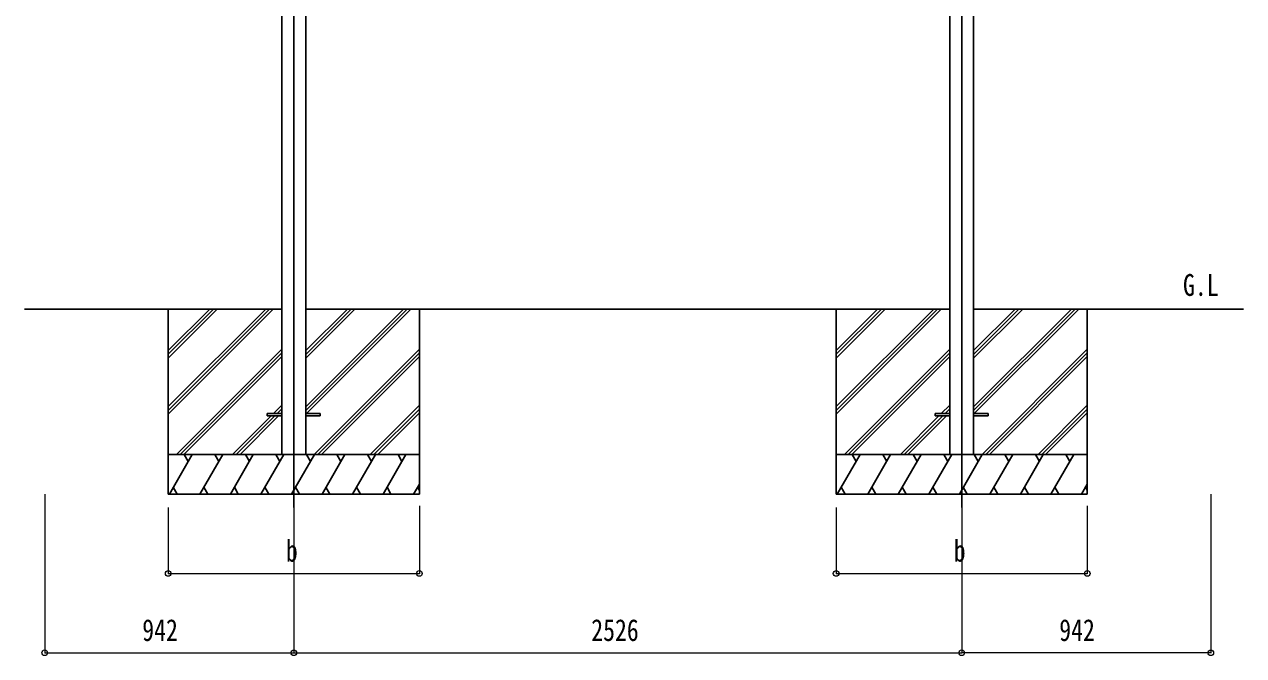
# Model space of a CAD drawing. Units: millimetres, scale not verified. Extents: x -10512 to 10512, y -7425 to 7425.
# Drawn here: x -3006 to 1605, y -4773 to -2386 of the extents above; entities that cross this region are included whole.
import ezdxf
from ezdxf.enums import TextEntityAlignment as Align

# ---------------------------------------------------------------- set-up
doc = ezdxf.new("R2010")
doc.units = ezdxf.units.MM
doc.header["$LTSCALE"] = 30
for name, color, linetype in [('0-2_USER1', 3, 'Continuous'), ('0-3_YKK_12', 2, 'Continuous'), ('0-4_YKK_A1', 4, 'Continuous')]:
    doc.layers.add(name, color=color, linetype=linetype)
doc.layers.add('0-5_YKK_D', color=6, linetype='Continuous', lineweight=18)
doc.styles.add('ＭＳ ゴシック', font='')
doc.styles.get('ＭＳ ゴシック').set_extended_font_data('MS Gothic')

msp = doc.modelspace()

# ---------------------------------------------------------------- linework, layer by layer
at = {"layer": '0-3_YKK_12'}
for p, q in [((-1987.59, -4212.5), (-1987.59, -927.05)), ((538.41, -4212.5), (538.41, -927.05))]:
    msp.add_line(p, q, dxfattribs=at)
at = {"layer": '0-4_YKK_A1'}
for p, q in [((-2032.79, -4012.5), (-2032.79, -1262.47)), ((-1942.39, -4012.5), (-1942.39, -1262.47)), ((493.21, -4012.5), (493.21, -1262.47)), ((583.61, -4012.5), (583.61, -1262.47)), ((-3006.36, -3462.5), (-2032.79, -3462.5)), ((-2462.45, -3462.5), (-2462.45, -4162.5)), ((-2462.45, -3831.68), (-2093.27, -3462.5)), ((-2462.45, -3845.82), (-2079.13, -3462.5)), ((-2462.45, -3859.96), (-2064.99, -3462.5)), ((-2462.45, -3647.83), (-2277.12, -3462.5)), ((-2462.45, -3633.69), (-2291.26, -3462.5)), ((-2462.45, -3619.55), (-2305.4, -3462.5)), ((-1942.39, -3462.5), (493.21, -3462.5)), ((-1942.39, -3832.12), (-1572.77, -3462.5)), ((-1942.39, -3846.26), (-1558.63, -3462.5)), ((-1942.25, -3648.13), (-1756.62, -3462.5)), ((-1942.25, -3633.99), (-1770.76, -3462.5)), ((-1942.25, -3619.85), (-1784.9, -3462.5)), ((-1939.99, -3858), (-1544.49, -3462.5)), ((-1512.45, -3462.5), (-1512.45, -4162.5)), ((63.41, -3462.5), (63.41, -4162.5)), ((63.41, -3831.68), (432.59, -3462.5)), ((63.41, -3845.82), (446.73, -3462.5)), ((63.41, -3859.96), (460.87, -3462.5)), ((63.41, -3647.83), (248.74, -3462.5)), ((63.41, -3633.69), (234.6, -3462.5)), ((63.41, -3619.55), (220.45, -3462.5)), ((583.61, -3462.5), (1604.6, -3462.5)), ((583.61, -3831.98), (953.09, -3462.5)), ((583.61, -3846.12), (967.23, -3462.5)), ((583.61, -3648.13), (769.24, -3462.5)), ((583.61, -3633.99), (755.1, -3462.5)), ((583.61, -3619.85), (740.95, -3462.5)), ((585.87, -3858), (981.37, -3462.5)), ((1013.41, -3462.5), (1013.41, -4162.5)), ((-2431.14, -4012.5), (-2032.65, -3614.01)), ((-2417, -4012.5), (-2032.65, -3628.15)), ((-2402.86, -4012.5), (-2032.65, -3642.29)), ((-1910.64, -4012.5), (-1512.45, -3614.31)), ((-1896.5, -4012.5), (-1512.45, -3628.45)), ((-1882.36, -4012.5), (-1512.45, -3642.59)), ((94.72, -4012.5), (493.21, -3614.01)), ((108.86, -4012.5), (493.21, -3628.15)), ((123, -4012.5), (493.21, -3642.29)), ((615.22, -4012.5), (1013.41, -3614.31)), ((629.36, -4012.5), (1013.41, -3628.45)), ((643.5, -4012.5), (1013.41, -3642.59)), ((-2064.51, -3858), (-2032.79, -3826.28)), ((-1698.51, -4012.5), (-1512.45, -3826.44)), ((461.35, -3858), (493.21, -3826.14)), ((827.35, -4012.5), (1013.41, -3826.44)), ((-2219.01, -4012.5), (-2073.51, -3867)), ((-2204.87, -4012.5), (-2059.37, -3867)), ((-2190.72, -4012.5), (-2045.22, -3867)), ((-2087.65, -3858), (-2087.65, -3867)), ((-2087.65, -3858), (-2032.65, -3858)), ((-2087.65, -3867), (-2032.65, -3867)), ((-2050.37, -3858), (-2032.79, -3840.43)), ((-2036.22, -3858), (-2032.79, -3854.57)), ((-1942.39, -3858), (-1887.65, -3858)), ((-1942.39, -3867), (-1887.65, -3867)), ((-1887.65, -3858), (-1887.65, -3867)), ((-1684.37, -4012.5), (-1512.45, -3840.58)), ((-1670.22, -4012.5), (-1512.45, -3854.73)), ((306.85, -4012.5), (452.35, -3867)), ((320.99, -4012.5), (466.49, -3867)), ((335.13, -4012.5), (480.63, -3867)), ((438.21, -3858), (438.21, -3867)), ((493.21, -3858), (438.21, -3858)), ((493.21, -3867), (438.21, -3867)), ((475.49, -3858), (493.21, -3840.28)), ((489.63, -3858), (493.21, -3854.43)), ((638.21, -3858), (583.61, -3858)), ((638.21, -3867), (583.61, -3867)), ((638.21, -3858), (638.21, -3867)), ((841.49, -4012.5), (1013.41, -3840.58)), ((855.63, -4012.5), (1013.41, -3854.73)), ((-1512.45, -4012.5), (-2462.45, -4012.5)), ((-2458.17, -4162.5), (-2371.57, -4012.5)), ((-2386.57, -4038.48), (-2401.57, -4012.5)), ((-2342.7, -4162.5), (-2256.1, -4012.5)), ((-2271.1, -4038.48), (-2286.1, -4012.5)), ((-2227.23, -4162.5), (-2140.63, -4012.5)), ((-2155.63, -4038.48), (-2170.63, -4012.5)), ((-2111.76, -4162.5), (-2025.16, -4012.5)), ((-2040.16, -4038.48), (-2055.16, -4012.5)), ((-2032.79, -4012.5), (-1942.39, -4012.5)), ((-1996.29, -4162.5), (-1909.69, -4012.5)), ((-1924.69, -4038.48), (-1939.69, -4012.5)), ((-1880.82, -4162.5), (-1794.22, -4012.5)), ((-1809.22, -4038.48), (-1824.22, -4012.5)), ((-1765.35, -4162.5), (-1678.75, -4012.5)), ((-1708.75, -4012.5), (-1693.75, -4038.48)), ((-1649.88, -4162.5), (-1563.28, -4012.5)), ((-1593.28, -4012.5), (-1578.28, -4038.48)), ((1013.41, -4012.5), (63.41, -4012.5)), ((67.68, -4162.5), (154.29, -4012.5)), ((139.29, -4038.48), (124.28, -4012.5)), ((183.15, -4162.5), (269.76, -4012.5)), ((254.76, -4038.48), (239.76, -4012.5)), ((298.62, -4162.5), (385.23, -4012.5)), ((370.23, -4038.48), (355.22, -4012.5)), ((414.09, -4162.5), (500.7, -4012.5)), ((485.7, -4038.48), (470.69, -4012.5)), ((493.21, -4012.5), (583.61, -4012.5)), ((529.56, -4162.5), (616.17, -4012.5)), ((601.17, -4038.48), (586.16, -4012.5)), ((645.03, -4162.5), (731.64, -4012.5)), ((716.64, -4038.48), (701.64, -4012.5)), ((760.5, -4162.5), (847.11, -4012.5)), ((817.11, -4012.5), (832.11, -4038.48)), ((875.97, -4162.5), (962.58, -4012.5)), ((932.58, -4012.5), (947.58, -4038.48)), ((-2443.18, -4136.52), (-2428.18, -4162.5)), ((-2327.71, -4136.52), (-2312.71, -4162.5)), ((-2212.24, -4136.52), (-2197.24, -4162.5)), ((-2096.76, -4136.52), (-2081.76, -4162.5)), ((-1981.29, -4136.52), (-1966.3, -4162.5)), ((-1865.82, -4136.52), (-1850.83, -4162.5)), ((-1750.35, -4136.52), (-1735.36, -4162.5)), ((-1634.89, -4136.52), (-1619.89, -4162.5)), ((-1534.41, -4162.5), (-1512.45, -4124.46)), ((-1519.42, -4136.52), (-1512.45, -4148.58)), ((82.68, -4136.52), (97.68, -4162.5)), ((198.15, -4136.52), (213.15, -4162.5)), ((313.62, -4136.52), (328.62, -4162.5)), ((429.09, -4136.52), (444.09, -4162.5)), ((544.56, -4136.52), (559.56, -4162.5)), ((660.03, -4136.52), (675.03, -4162.5)), ((775.5, -4136.52), (790.5, -4162.5)), ((890.97, -4136.52), (905.97, -4162.5)), ((991.44, -4162.5), (1013.41, -4124.46)), ((1006.44, -4136.52), (1013.41, -4148.58)), ((-2462.45, -4162.5), (-1512.45, -4162.5)), ((63.41, -4162.5), (1013.41, -4162.5))]:
    msp.add_line(p, q, dxfattribs=at)
at = {"layer": '0-5_YKK_D'}
for p, q in [((-2929.59, -4162.5), (-2929.59, -4763.5)), ((-1987.59, -4163.5), (-1987.59, -4763.5)), ((-1987.59, -4163.5), (-1987.59, -4763.5)), ((538.41, -4163.5), (538.41, -4763.5)), ((538.41, -4163.5), (538.41, -4763.5)), ((1480.41, -4163), (1480.41, -4763.5)), ((-2462.45, -4212.52), (-2462.45, -4463.5)), ((-1512.45, -4206.96), (-1512.45, -4463.5)), ((63.41, -4212.52), (63.41, -4463.5)), ((1013.41, -4206.96), (1013.41, -4463.5)), ((-2462.45, -4462.5), (-1512.45, -4462.5)), ((63.41, -4462.5), (1013.41, -4462.5)), ((-2929.59, -4762.5), (-1987.59, -4762.5)), ((-1987.59, -4762.5), (538.41, -4762.5)), ((1480.41, -4762.5), (538.41, -4762.5))]:
    msp.add_line(p, q, dxfattribs=at)
for centre in [(-2462.45, -4462.5), (-1512.45, -4462.5), (63.41, -4462.5), (1013.41, -4462.5), (-2929.59, -4762.5), (-1987.59, -4762.5), (-1987.59, -4762.5), (538.41, -4762.5), (538.41, -4762.5), (1480.41, -4762.5)]:
    msp.add_circle(centre, 10.62, dxfattribs=at)

# ---------------------------------------------------------------- texts
at = {"layer": '0-2_USER1', "style": 'ＭＳ ゴシック', "width": 0.8}
msp.add_text('G.L', height=82.48, dxfattribs=at).set_placement((1375.5, -3437.5), align=Align.BOTTOM_LEFT)
at = {"layer": '0-5_YKK_D', "style": 'ＭＳ ゴシック', "width": 0.8}
for s, p in [('b', (-2017.45, -4442.5)), ('b', (508.41, -4442.5)), ('942', (-2560.59, -4742.5)), ('2526', (-862.59, -4742.5)), ('942', (907.41, -4742.5))]:
    msp.add_text(s, height=82.48, dxfattribs=at).set_placement(p, align=Align.BOTTOM_LEFT)

doc.saveas('drawing.dxf')
